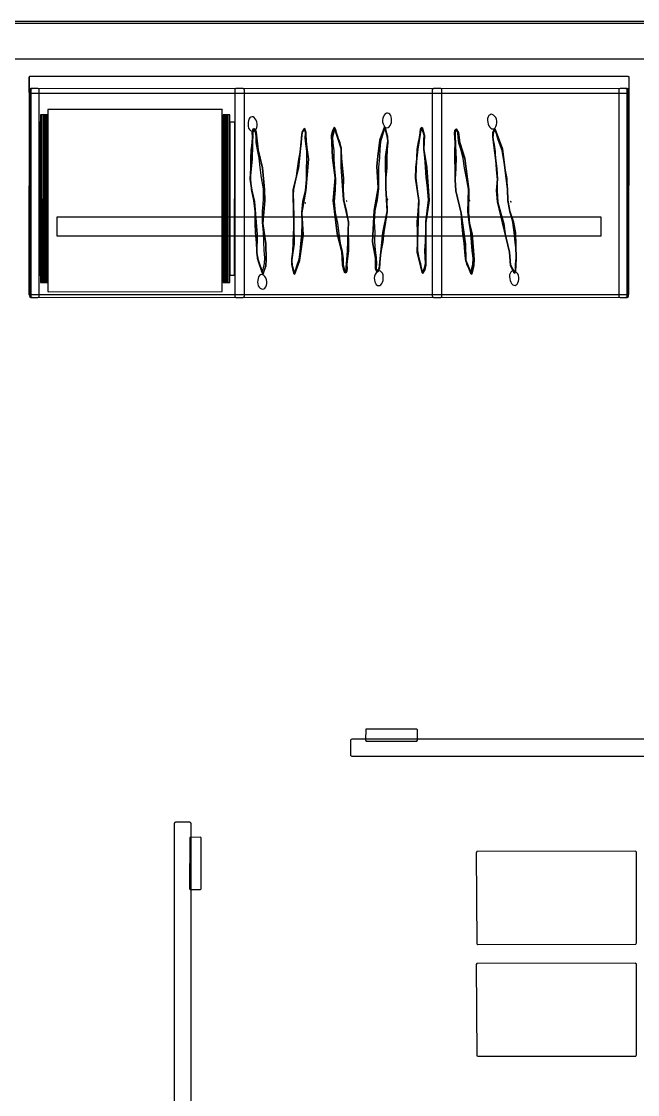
# Model space of a CAD drawing. Header units: metres. Extents: x 174.1 to 182, y -12.2 to -6.
# Drawn here: x 177.695 to 179.347, y -8.878 to -6 of the extents above; entities that cross this region are included whole.
import ezdxf

# ---------------------------------------------------------------- set-up
doc = ezdxf.new("R2010")
doc.units = ezdxf.units.M
doc.layers.add('VISTA', color=8, linetype='Continuous')

msp = doc.modelspace()

# ---------------------------------------------------------------- linework, layer by layer
at = {"layer": 'VISTA'}
for points in [[(178.7513, -6.1), (181.4491, -6.1), (181.9955, -6.1), (181.997, -6.0995), (181.9981, -6.0992), (181.9984, -6.0989), (181.9987, -6.0987), (181.9989, -6.0984), (181.9992, -6.0981), (181.9995, -6.097), (182, -6.0955), (182, -6.018), (182, -6), (174.1, -6), (174.1, -6.1), (178.7513, -6.1)], [(174.22, -6.005), (181.78, -6.005), (181.78, -6), (174.22, -6), (174.22, -6.005)], [(177.7158, -6.1487), (177.7156, -6.149), (177.7153, -6.15), (177.715, -6.151), (177.715, -6.1695), (177.715, -6.189), (177.7153, -6.19), (177.7156, -6.191), (177.7158, -6.1912), (177.716, -6.1915), (177.7162, -6.1917), (177.7165, -6.1919), (177.7175, -6.1922), (177.7185, -6.1925), (178.4997, -6.1925), (179.3215, -6.1925), (179.3225, -6.1922), (179.3235, -6.1919), (179.3237, -6.1917), (179.324, -6.1915), (179.3242, -6.1912), (179.3244, -6.191), (179.3247, -6.19), (179.325, -6.189), (179.325, -6.1695), (179.325, -6.151), (179.3247, -6.15), (179.3244, -6.149), (179.3242, -6.1487), (179.324, -6.1485), (179.3237, -6.1483), (179.3235, -6.1481), (179.3225, -6.1478), (179.3215, -6.1475), (178.4997, -6.1475), (177.7185, -6.1475), (177.7175, -6.1478), (177.7165, -6.1481), (177.7162, -6.1483), (177.716, -6.1485), (177.7158, -6.1487)], [(179.324, -6.7325), (179.325, -6.1485), (177.716, -6.1475), (177.7153, -6.7322), (179.324, -6.7325)], [(177.7178, -6.1812), (177.7176, -6.1815), (177.7173, -6.1825), (177.717, -6.1835), (177.717, -6.453), (177.717, -6.7365), (177.7173, -6.7375), (177.7176, -6.7385), (177.7178, -6.7387), (177.718, -6.739), (177.7182, -6.7392), (177.7185, -6.7394), (177.7195, -6.7397), (177.7205, -6.74), (177.7298, -6.74), (177.7395, -6.74), (177.7405, -6.7397), (177.7415, -6.7394), (177.7417, -6.7392), (177.742, -6.739), (177.7422, -6.7387), (177.7424, -6.7385), (177.7427, -6.7375), (177.743, -6.7365), (177.743, -6.453), (177.743, -6.1835), (177.7427, -6.1825), (177.7424, -6.1815), (177.7422, -6.1812), (177.742, -6.181), (177.7417, -6.1808), (177.7415, -6.1806), (177.7405, -6.1803), (177.7395, -6.18), (177.7298, -6.18), (177.7205, -6.18), (177.7195, -6.1803), (177.7185, -6.1806), (177.7182, -6.1808), (177.718, -6.181), (177.7178, -6.1812)], [(177.7235, -6.74), (179.3185, -6.7394), (179.32, -6.7365), (179.3194, -6.1815), (179.3165, -6.18), (177.7215, -6.1806), (177.7206, -6.1815), (177.72, -6.1835), (177.7206, -6.7385), (177.7235, -6.74)], [(177.7235, -6.74), (179.3185, -6.7394), (179.32, -6.7365), (179.3194, -6.1815), (179.3165, -6.18), (177.7215, -6.1806), (177.7206, -6.1815), (177.72, -6.1835), (177.7206, -6.7385), (177.7235, -6.74)], [(177.7217, -6.181), (177.7217, -6.1817), (177.721, -6.1817), (177.7217, -6.181)], [(177.7217, -6.181), (177.7217, -6.1817), (177.721, -6.1817), (177.7217, -6.181)], [(177.721, -6.1814), (177.7213, -6.1813), (177.721, -6.1814), (177.721, -6.1814)], [(177.721, -6.1814), (177.7213, -6.1813), (177.721, -6.1814), (177.721, -6.1814)], [(178.2678, -6.1812), (178.2676, -6.1815), (178.2673, -6.1825), (178.267, -6.1835), (178.267, -6.453), (178.267, -6.7365), (178.2673, -6.7375), (178.2676, -6.7385), (178.2678, -6.7387), (178.268, -6.739), (178.2682, -6.7392), (178.2685, -6.7394), (178.2695, -6.7397), (178.2705, -6.74), (178.2798, -6.74), (178.2895, -6.74), (178.2905, -6.7397), (178.2915, -6.7394), (178.2917, -6.7392), (178.292, -6.739), (178.2922, -6.7387), (178.2924, -6.7385), (178.2927, -6.7375), (178.293, -6.7365), (178.293, -6.453), (178.293, -6.1835), (178.2927, -6.1825), (178.2924, -6.1815), (178.2922, -6.1812), (178.292, -6.181), (178.2917, -6.1808), (178.2915, -6.1806), (178.2905, -6.1803), (178.2895, -6.18), (178.2798, -6.18), (178.2705, -6.18), (178.2695, -6.1803), (178.2685, -6.1806), (178.2682, -6.1808), (178.268, -6.181), (178.2678, -6.1812)], [(178.7978, -6.1812), (178.7976, -6.1815), (178.7973, -6.1825), (178.797, -6.1835), (178.797, -6.453), (178.797, -6.7365), (178.7973, -6.7375), (178.7976, -6.7385), (178.7978, -6.7387), (178.798, -6.739), (178.7982, -6.7392), (178.7985, -6.7394), (178.7995, -6.7397), (178.8005, -6.74), (178.8098, -6.74), (178.8195, -6.74), (178.8205, -6.7397), (178.8215, -6.7394), (178.8217, -6.7392), (178.822, -6.739), (178.8222, -6.7387), (178.8224, -6.7385), (178.8227, -6.7375), (178.823, -6.7365), (178.823, -6.453), (178.823, -6.1835), (178.8227, -6.1825), (178.8224, -6.1815), (178.8222, -6.1812), (178.822, -6.181), (178.8217, -6.1808), (178.8215, -6.1806), (178.8205, -6.1803), (178.8195, -6.18), (178.8098, -6.18), (178.8005, -6.18), (178.7995, -6.1803), (178.7985, -6.1806), (178.7982, -6.1808), (178.798, -6.181), (178.7978, -6.1812)], [(179.2978, -6.1812), (179.2976, -6.1815), (179.2973, -6.1825), (179.297, -6.1835), (179.297, -6.453), (179.297, -6.7365), (179.2973, -6.7375), (179.2976, -6.7385), (179.2978, -6.7387), (179.298, -6.739), (179.2982, -6.7392), (179.2985, -6.7394), (179.2995, -6.7397), (179.3005, -6.74), (179.3098, -6.74), (179.3195, -6.74), (179.3205, -6.7397), (179.3215, -6.7394), (179.3217, -6.7392), (179.322, -6.739), (179.3222, -6.7387), (179.3224, -6.7385), (179.3227, -6.7375), (179.323, -6.7365), (179.323, -6.453), (179.323, -6.1835), (179.3227, -6.1825), (179.3224, -6.1815), (179.3222, -6.1812), (179.322, -6.181), (179.3217, -6.1808), (179.3215, -6.1806), (179.3205, -6.1803), (179.3195, -6.18), (179.3098, -6.18), (179.3005, -6.18), (179.2995, -6.1803), (179.2985, -6.1806), (179.2982, -6.1808), (179.298, -6.181), (179.2978, -6.1812)], [(179.3183, -6.181), (179.319, -6.1817), (179.3183, -6.1817), (179.3183, -6.181)], [(179.3183, -6.181), (179.319, -6.1817), (179.3183, -6.1817), (179.3183, -6.181)], [(177.7662, -6.7238), (177.769, -6.725), (178.2338, -6.7238), (178.2338, -6.2362), (177.7662, -6.2362), (177.7662, -6.7238)], [(177.7662, -6.7238), (177.769, -6.725), (178.2338, -6.7238), (178.2338, -6.2362), (177.7662, -6.2362), (177.7662, -6.7238)], [(177.7662, -6.7238), (177.769, -6.725), (178.2338, -6.7238), (178.2338, -6.2362), (177.7662, -6.2362), (177.7662, -6.7238)], [(177.7667, -6.2367), (177.7665, -6.2372), (177.7665, -6.2365), (177.7667, -6.2367)], [(177.7667, -6.2367), (177.7665, -6.2372), (177.7665, -6.2365), (177.7667, -6.2367)], [(177.7667, -6.2367), (177.7665, -6.2372), (177.7665, -6.2365), (177.7667, -6.2367)], [(178.2333, -6.2367), (178.2328, -6.2365), (178.2335, -6.2365), (178.2333, -6.2367)], [(178.2333, -6.2367), (178.2328, -6.2365), (178.2335, -6.2365), (178.2333, -6.2367)], [(178.2333, -6.2367), (178.2328, -6.2365), (178.2335, -6.2365), (178.2333, -6.2367)], [(177.743, -6.6799), (177.7459, -6.68), (177.746, -6.2701), (177.7431, -6.2701), (177.743, -6.6799)], [(177.743, -6.6799), (177.7459, -6.68), (177.746, -6.2701), (177.7431, -6.2701), (177.743, -6.6799)], [(177.743, -6.6799), (177.7459, -6.68), (177.746, -6.2701), (177.7431, -6.2701), (177.743, -6.6799)], [(177.746, -6.6999), (177.7479, -6.7), (177.748, -6.2501), (177.7461, -6.2501), (177.746, -6.6999)], [(177.746, -6.6999), (177.7479, -6.7), (177.748, -6.2501), (177.7461, -6.2501), (177.746, -6.6999)], [(177.746, -6.6999), (177.7479, -6.7), (177.748, -6.2501), (177.7461, -6.2501), (177.746, -6.6999)], [(177.748, -6.6999), (177.7579, -6.7), (177.758, -6.2501), (177.7481, -6.2501), (177.748, -6.6999)], [(177.748, -6.6999), (177.7579, -6.7), (177.758, -6.2501), (177.7481, -6.2501), (177.748, -6.6999)], [(177.748, -6.6999), (177.7579, -6.7), (177.758, -6.2501), (177.7481, -6.2501), (177.748, -6.6999)], [(177.748, -6.6999), (177.7579, -6.7), (177.758, -6.2501), (177.7481, -6.2501), (177.748, -6.6999)], [(177.748, -6.6999), (177.7579, -6.7), (177.758, -6.2501), (177.7481, -6.2501), (177.748, -6.6999)], [(177.748, -6.6999), (177.7579, -6.7), (177.758, -6.2501), (177.7481, -6.2501), (177.748, -6.6999)], [(177.752, -6.6999), (177.7539, -6.7), (177.754, -6.2501), (177.7521, -6.2501), (177.752, -6.6999)], [(177.752, -6.6999), (177.7539, -6.7), (177.754, -6.2501), (177.7521, -6.2501), (177.752, -6.6999)], [(177.752, -6.6999), (177.7539, -6.7), (177.754, -6.2501), (177.7521, -6.2501), (177.752, -6.6999)], [(177.754, -6.6999), (177.7629, -6.7), (177.763, -6.2501), (177.7541, -6.2501), (177.754, -6.6999)], [(177.754, -6.6999), (177.7629, -6.7), (177.763, -6.2501), (177.7541, -6.2501), (177.754, -6.6999)], [(177.754, -6.6999), (177.7629, -6.7), (177.763, -6.2501), (177.7541, -6.2501), (177.754, -6.6999)], [(177.754, -6.6999), (177.7629, -6.7), (177.763, -6.2501), (177.7541, -6.2501), (177.754, -6.6999)], [(177.754, -6.6999), (177.7629, -6.7), (177.763, -6.2501), (177.7541, -6.2501), (177.754, -6.6999)], [(177.754, -6.6999), (177.7629, -6.7), (177.763, -6.2501), (177.7541, -6.2501), (177.754, -6.6999)], [(177.758, -6.6999), (177.7619, -6.7), (177.762, -6.2501), (177.7581, -6.2501), (177.758, -6.6999)], [(177.758, -6.6999), (177.7619, -6.7), (177.762, -6.2501), (177.7581, -6.2501), (177.758, -6.6999)], [(177.758, -6.6999), (177.7619, -6.7), (177.762, -6.2501), (177.7581, -6.2501), (177.758, -6.6999)], [(177.758, -6.6999), (177.7619, -6.7), (177.762, -6.2501), (177.7581, -6.2501), (177.758, -6.6999)], [(177.758, -6.6999), (177.7619, -6.7), (177.762, -6.2501), (177.7581, -6.2501), (177.758, -6.6999)], [(177.758, -6.6999), (177.7619, -6.7), (177.762, -6.2501), (177.7581, -6.2501), (177.758, -6.6999)], [(177.762, -6.6999), (177.7639, -6.7), (177.764, -6.2501), (177.7621, -6.2501), (177.762, -6.6999)], [(177.762, -6.6999), (177.7639, -6.7), (177.764, -6.2501), (177.7621, -6.2501), (177.762, -6.6999)], [(177.762, -6.6999), (177.7639, -6.7), (177.764, -6.2501), (177.7621, -6.2501), (177.762, -6.6999)], [(177.765, -6.6799), (177.765, -6.2701), (177.764, -6.2701), (177.765, -6.6799)], [(177.765, -6.6799), (177.765, -6.2701), (177.764, -6.2701), (177.765, -6.6799)], [(177.765, -6.6799), (177.765, -6.2701), (177.764, -6.2701), (177.765, -6.6799)], [(178.236, -6.6799), (178.236, -6.2701), (178.235, -6.2701), (178.236, -6.6799)], [(178.236, -6.6799), (178.236, -6.2701), (178.235, -6.2701), (178.236, -6.6799)], [(178.236, -6.6799), (178.236, -6.2701), (178.235, -6.2701), (178.236, -6.6799)], [(178.236, -6.6999), (178.2379, -6.7), (178.238, -6.2501), (178.2361, -6.2501), (178.236, -6.6999)], [(178.236, -6.6999), (178.2379, -6.7), (178.238, -6.2501), (178.2361, -6.2501), (178.236, -6.6999)], [(178.236, -6.6999), (178.2379, -6.7), (178.238, -6.2501), (178.2361, -6.2501), (178.236, -6.6999)], [(178.237, -6.6999), (178.2459, -6.7), (178.246, -6.2501), (178.2371, -6.2501), (178.237, -6.6999)], [(178.237, -6.6999), (178.2459, -6.7), (178.246, -6.2501), (178.2371, -6.2501), (178.237, -6.6999)], [(178.237, -6.6999), (178.2459, -6.7), (178.246, -6.2501), (178.2371, -6.2501), (178.237, -6.6999)], [(178.237, -6.6999), (178.2459, -6.7), (178.246, -6.2501), (178.2371, -6.2501), (178.237, -6.6999)], [(178.237, -6.6999), (178.2459, -6.7), (178.246, -6.2501), (178.2371, -6.2501), (178.237, -6.6999)], [(178.237, -6.6999), (178.2459, -6.7), (178.246, -6.2501), (178.2371, -6.2501), (178.237, -6.6999)], [(178.238, -6.6999), (178.2419, -6.7), (178.242, -6.2501), (178.2381, -6.2501), (178.238, -6.6999)], [(178.238, -6.6999), (178.2419, -6.7), (178.242, -6.2501), (178.2381, -6.2501), (178.238, -6.6999)], [(178.238, -6.6999), (178.2419, -6.7), (178.242, -6.2501), (178.2381, -6.2501), (178.238, -6.6999)], [(178.238, -6.6999), (178.2419, -6.7), (178.242, -6.2501), (178.2381, -6.2501), (178.238, -6.6999)], [(178.238, -6.6999), (178.2419, -6.7), (178.242, -6.2501), (178.2381, -6.2501), (178.238, -6.6999)], [(178.238, -6.6999), (178.2419, -6.7), (178.242, -6.2501), (178.2381, -6.2501), (178.238, -6.6999)], [(178.242, -6.6999), (178.2519, -6.7), (178.252, -6.2501), (178.2421, -6.2501), (178.242, -6.6999)], [(178.242, -6.6999), (178.2519, -6.7), (178.252, -6.2501), (178.2421, -6.2501), (178.242, -6.6999)], [(178.242, -6.6999), (178.2519, -6.7), (178.252, -6.2501), (178.2421, -6.2501), (178.242, -6.6999)], [(178.242, -6.6999), (178.2519, -6.7), (178.252, -6.2501), (178.2421, -6.2501), (178.242, -6.6999)], [(178.242, -6.6999), (178.2519, -6.7), (178.252, -6.2501), (178.2421, -6.2501), (178.242, -6.6999)], [(178.242, -6.6999), (178.2519, -6.7), (178.252, -6.2501), (178.2421, -6.2501), (178.242, -6.6999)], [(178.246, -6.6999), (178.2479, -6.7), (178.248, -6.2501), (178.2461, -6.2501), (178.246, -6.6999)], [(178.246, -6.6999), (178.2479, -6.7), (178.248, -6.2501), (178.2461, -6.2501), (178.246, -6.6999)], [(178.246, -6.6999), (178.2479, -6.7), (178.248, -6.2501), (178.2461, -6.2501), (178.246, -6.6999)], [(178.252, -6.6999), (178.2539, -6.7), (178.254, -6.2501), (178.2521, -6.2501), (178.252, -6.6999)], [(178.252, -6.6999), (178.2539, -6.7), (178.254, -6.2501), (178.2521, -6.2501), (178.252, -6.6999)], [(178.252, -6.6999), (178.2539, -6.7), (178.254, -6.2501), (178.2521, -6.2501), (178.252, -6.6999)], [(178.254, -6.6799), (178.2669, -6.68), (178.267, -6.2701), (178.2541, -6.2701), (178.254, -6.6799)], [(178.254, -6.6799), (178.2669, -6.68), (178.267, -6.2701), (178.2541, -6.2701), (178.254, -6.6799)], [(178.254, -6.6799), (178.2669, -6.68), (178.267, -6.2701), (178.2541, -6.2701), (178.254, -6.6799)], [(178.3102, -6.2565), (178.3074, -6.2587), (178.3053, -6.262), (178.3039, -6.2661), (178.303, -6.2709), (178.3028, -6.276), (178.3031, -6.281), (178.3044, -6.2857), (178.3066, -6.2897), (178.3095, -6.2927), (178.3127, -6.2945), (178.3159, -6.2949), (178.319, -6.2941), (178.3218, -6.2919), (178.3243, -6.2886), (178.3262, -6.2844), (178.3272, -6.2796), (178.3271, -6.2745), (178.3261, -6.2695), (178.3244, -6.2649), (178.3223, -6.2609), (178.3197, -6.2579), (178.3168, -6.2561), (178.3135, -6.2556), (178.3102, -6.2565)], [(178.6739, -6.2461), (178.6709, -6.2479), (178.6683, -6.2509), (178.666, -6.2549), (178.6644, -6.2595), (178.6636, -6.2645), (178.6638, -6.2696), (178.6649, -6.2744), (178.6668, -6.2785), (178.6691, -6.2818), (178.6719, -6.284), (178.675, -6.2848), (178.6783, -6.2843), (178.6815, -6.2824), (178.6842, -6.2794), (178.6861, -6.2755), (178.6874, -6.2708), (178.6879, -6.2658), (178.6878, -6.2607), (178.6871, -6.256), (178.6856, -6.2518), (178.6832, -6.2485), (178.6803, -6.2464), (178.6771, -6.2455), (178.6739, -6.2461)], [(178.9518, -6.2502), (178.9489, -6.2526), (178.9467, -6.2561), (178.9454, -6.2604), (178.9451, -6.2653), (178.9458, -6.2703), (178.947, -6.2753), (178.9487, -6.2798), (178.9509, -6.2837), (178.9536, -6.2865), (178.9569, -6.2881), (178.9603, -6.2883), (178.9635, -6.2872), (178.9659, -6.2848), (178.9678, -6.2814), (178.9692, -6.2771), (178.97, -6.2721), (178.9701, -6.267), (178.9691, -6.2619), (178.9671, -6.2574), (178.9643, -6.2537), (178.9612, -6.2509), (178.958, -6.2493), (178.9549, -6.249), (178.9518, -6.2502)], [(178.3079, -6.4232), (178.3119, -6.4529), (178.3193, -6.483), (178.3262, -6.5712), (178.3258, -6.6207), (178.3287, -6.6406), (178.3404, -6.6749), (178.3434, -6.6768), (178.3305, -6.6401), (178.3276, -6.6206), (178.328, -6.5711), (178.3211, -6.4827), (178.3137, -6.4526), (178.3097, -6.4232), (178.3146, -6.3685), (178.317, -6.2973), (178.3195, -6.2876), (178.316, -6.2898), (178.3079, -6.4232)], [(178.3144, -6.2907), (178.3133, -6.2979), (178.3139, -6.3094), (178.3131, -6.3252), (178.3101, -6.3449), (178.3093, -6.3679), (178.3098, -6.3935), (178.3092, -6.4214), (178.3114, -6.4506), (178.3178, -6.4802), (178.3215, -6.5099), (178.3209, -6.5392), (178.3218, -6.567), (178.3243, -6.5925), (178.3252, -6.6153), (178.3275, -6.6348), (178.3325, -6.6502), (178.3363, -6.6615), (178.3382, -6.6685), (178.3403, -6.671), (178.3423, -6.6683), (178.3444, -6.6611), (178.3474, -6.6493), (178.3481, -6.6334), (178.3459, -6.614), (178.3449, -6.5912), (178.3444, -6.5656), (178.342, -6.5379), (178.3416, -6.5087), (178.3447, -6.4786), (178.3444, -6.4485), (178.3392, -6.4195), (178.3352, -6.392), (178.3324, -6.3665), (178.3279, -6.3438), (178.3247, -6.3245), (178.3242, -6.3088), (178.3229, -6.2973), (178.3198, -6.2903), (178.3169, -6.288), (178.3144, -6.2907)], [(178.3288, -6.3444), (178.3403, -6.393), (178.3458, -6.4508), (178.3472, -6.4811), (178.3419, -6.5419), (178.3494, -6.5959), (178.3503, -6.639), (178.3499, -6.655), (178.3434, -6.6768), (178.3517, -6.6552), (178.3521, -6.639), (178.3512, -6.5958), (178.3437, -6.5418), (178.349, -6.4812), (178.3476, -6.4506), (178.3421, -6.3928), (178.3305, -6.344), (178.3258, -6.2966), (178.3229, -6.2894), (178.3195, -6.2876), (178.3241, -6.297), (178.3288, -6.3444)], [(178.4256, -6.5963), (178.4196, -6.6391), (178.4201, -6.6553), (178.4249, -6.6748), (178.4279, -6.6779), (178.4415, -6.6408), (178.4519, -6.5719), (178.4484, -6.5135), (178.4586, -6.4532), (178.4659, -6.3693), (178.4598, -6.3254), (178.4591, -6.2977), (178.4552, -6.2871), (178.4514, -6.2897), (178.4475, -6.2968), (178.4375, -6.3934), (178.4233, -6.4506), (178.4256, -6.5963)], [(178.4507, -6.2927), (178.4473, -6.2996), (178.4455, -6.3112), (178.4452, -6.3269), (178.4423, -6.3462), (178.4378, -6.3689), (178.4348, -6.3944), (178.4306, -6.4219), (178.4247, -6.4509), (178.4232, -6.4809), (178.426, -6.5112), (178.426, -6.5405), (178.4237, -6.5682), (178.4232, -6.5938), (178.4223, -6.6167), (178.4197, -6.6361), (178.4197, -6.6519), (178.4225, -6.6637), (178.4247, -6.6709), (178.4268, -6.6737), (178.429, -6.6713), (178.4307, -6.6643), (178.4343, -6.653), (178.4397, -6.6376), (178.4427, -6.6181), (178.444, -6.5952), (178.4467, -6.5697), (178.448, -6.5419), (178.4471, -6.5126), (178.4501, -6.4828), (178.4568, -6.4532), (178.46, -6.424), (178.4599, -6.3961), (178.4609, -6.3705), (178.4605, -6.3475), (178.4575, -6.3277), (178.4562, -6.3119), (178.4568, -6.3004), (178.456, -6.2931), (178.4536, -6.2904), (178.4507, -6.2927)], [(178.4279, -6.6758), (178.4219, -6.6551), (178.4214, -6.6392), (178.4274, -6.5963), (178.425, -6.4508), (178.4393, -6.3937), (178.4493, -6.2973), (178.455, -6.289), (178.4641, -6.3692), (178.4569, -6.4529), (178.4466, -6.5135), (178.4501, -6.5718), (178.4397, -6.6404), (178.4279, -6.6758)], [(178.4544, -6.2878), (178.4539, -6.2883), (178.4539, -6.2883), (178.4544, -6.2878)], [(178.455, -6.2887), (178.455, -6.2887), (178.4551, -6.2888), (178.455, -6.2887)], [(178.4562, -6.2906), (178.4561, -6.2907), (178.4562, -6.2906), (178.4562, -6.2906)], [(178.5284, -6.3654), (178.5356, -6.4193), (178.5302, -6.4802), (178.5409, -6.5683), (178.5535, -6.6168), (178.5552, -6.6526), (178.5579, -6.6643), (178.5611, -6.6714), (178.5646, -6.674), (178.5679, -6.6707), (178.5734, -6.5373), (178.5599, -6.4778), (178.5537, -6.3896), (178.5533, -6.3401), (178.5368, -6.2862), (178.5339, -6.2834), (178.5285, -6.294), (178.5259, -6.3062), (178.5284, -6.3654)], [(178.532, -6.4801), (178.5374, -6.4193), (178.5302, -6.3652), (178.5277, -6.3063), (178.5341, -6.2853), (178.5515, -6.3403), (178.5519, -6.3897), (178.5581, -6.4781), (178.5716, -6.5374), (178.5691, -6.6154), (178.5645, -6.6722), (178.5596, -6.6637), (178.557, -6.6524), (178.5552, -6.6165), (178.5427, -6.568), (178.532, -6.4801)], [(178.5344, -6.2919), (178.532, -6.2992), (178.5295, -6.311), (178.5302, -6.3268), (178.5326, -6.3463), (178.5332, -6.3692), (178.5345, -6.3949), (178.5371, -6.4226), (178.5363, -6.452), (178.5339, -6.4824), (178.5367, -6.5123), (178.5429, -6.5412), (178.5466, -6.5688), (178.5503, -6.5943), (178.5553, -6.6169), (178.5577, -6.6363), (178.558, -6.6521), (178.5603, -6.6636), (178.5637, -6.6705), (178.5667, -6.6728), (178.569, -6.67), (178.5696, -6.6628), (178.5691, -6.6513), (178.5708, -6.6354), (178.5733, -6.6155), (178.573, -6.5925), (178.5724, -6.5668), (178.5722, -6.5389), (178.5678, -6.5098), (178.5609, -6.4802), (178.5587, -6.4503), (178.5594, -6.4209), (178.5572, -6.3931), (178.5546, -6.3675), (178.5534, -6.3446), (178.5496, -6.3252), (178.5439, -6.3099), (178.5405, -6.2986), (178.5388, -6.2917), (178.5365, -6.2892), (178.5344, -6.2919)], [(178.5337, -6.2849), (178.5337, -6.2849), (178.5338, -6.2847), (178.5337, -6.2849)], [(178.534, -6.2852), (178.534, -6.2851), (178.5341, -6.2852), (178.534, -6.2852)], [(178.5343, -6.2848), (178.5343, -6.2848), (178.5342, -6.2847), (178.5343, -6.2848)], [(178.5344, -6.285), (178.5344, -6.285), (178.5344, -6.285), (178.5344, -6.285)], [(178.5353, -6.2855), (178.5353, -6.2855), (178.5353, -6.2855), (178.5353, -6.2855)], [(178.6437, -6.6344), (178.6436, -6.6621), (178.6479, -6.6726), (178.6519, -6.67), (178.655, -6.6627), (178.6651, -6.5661), (178.6773, -6.5085), (178.6729, -6.4472), (178.6725, -6.363), (178.6784, -6.3201), (178.6734, -6.2918), (178.6684, -6.2814), (178.6551, -6.3187), (178.6498, -6.3617), (178.6476, -6.3878), (178.6511, -6.4461), (178.6403, -6.5066), (178.6361, -6.5907), (178.6437, -6.6344)], [(178.6533, -6.6623), (178.6481, -6.6708), (178.6454, -6.6619), (178.6455, -6.6342), (178.6379, -6.5906), (178.6421, -6.5067), (178.6529, -6.4462), (178.6494, -6.3878), (178.6516, -6.3619), (178.6568, -6.3191), (178.6684, -6.2835), (178.6746, -6.3041), (178.6766, -6.32), (178.6707, -6.3629), (178.6711, -6.4472), (178.6755, -6.5085), (178.6633, -6.5658), (178.6533, -6.6623)], [(178.6684, -6.2893), (178.6664, -6.2963), (178.6624, -6.3076), (178.6577, -6.3231), (178.6561, -6.3426), (178.6553, -6.3654), (178.653, -6.391), (178.6526, -6.4188), (178.6531, -6.4481), (178.6488, -6.4779), (178.6428, -6.5076), (178.6415, -6.5369), (178.6425, -6.5648), (178.6421, -6.5904), (178.6435, -6.6134), (178.6465, -6.6331), (178.647, -6.6489), (178.6464, -6.6604), (178.6478, -6.6676), (178.6504, -6.6703), (178.6533, -6.6679), (178.6562, -6.6609), (178.6572, -6.6494), (178.6577, -6.6337), (178.6612, -6.6143), (178.6654, -6.5917), (178.668, -6.5661), (178.6721, -6.5385), (178.6766, -6.5094), (178.6758, -6.4793), (178.6726, -6.4492), (178.6734, -6.42), (178.6756, -6.3923), (178.6758, -6.3666), (178.677, -6.3437), (178.6789, -6.3242), (178.6776, -6.3083), (178.6744, -6.2966), (178.6724, -6.2895), (178.6705, -6.2868), (178.6684, -6.2893)], [(178.6676, -6.2848), (178.6677, -6.2849), (178.6676, -6.2848), (178.6676, -6.2848)], [(178.76, -6.4803), (178.7559, -6.6183), (178.7688, -6.6731), (178.7715, -6.6761), (178.7782, -6.6658), (178.7809, -6.6539), (178.7805, -6.5404), (178.7898, -6.48), (178.7833, -6.3914), (178.7751, -6.3422), (178.7768, -6.3063), (178.7715, -6.2871), (178.7681, -6.2843), (178.765, -6.2874), (178.7596, -6.3223), (178.7517, -6.3917), (178.7511, -6.4201), (178.76, -6.4803)], [(178.7748, -6.3071), (178.7726, -6.2955), (178.7695, -6.2884), (178.7668, -6.2859), (178.7645, -6.2885), (178.7645, -6.2887), (178.7636, -6.2957), (178.7627, -6.3072), (178.7591, -6.3229), (178.7555, -6.3426), (178.7548, -6.3655), (178.7544, -6.3766), (178.7538, -6.3912), (178.7529, -6.419), (178.7562, -6.4483), (178.7599, -6.4783), (178.7582, -6.5083), (178.7581, -6.5089), (178.7554, -6.5376), (178.7562, -6.5654), (178.757, -6.5911), (178.7572, -6.614), (178.7607, -6.6336), (178.7626, -6.6404), (178.7651, -6.6493), (178.7669, -6.6608), (178.768, -6.668), (178.7702, -6.6705), (178.7726, -6.6679), (178.7727, -6.6678), (178.7757, -6.6608), (178.7784, -6.6491), (178.778, -6.6333), (178.7773, -6.6138), (178.7789, -6.5909), (178.7792, -6.5797), (178.7796, -6.5652), (178.7797, -6.5374), (178.7835, -6.5081), (178.787, -6.478), (178.7845, -6.448), (178.7844, -6.4474), (178.7802, -6.4187), (178.7789, -6.391), (178.7771, -6.3653), (178.7743, -6.3424), (178.7742, -6.3229), (178.7745, -6.316), (178.7748, -6.3071)], [(178.7577, -6.6181), (178.7618, -6.4802), (178.7529, -6.42), (178.7535, -6.3919), (178.7589, -6.3425), (178.7682, -6.2861), (178.775, -6.3064), (178.7733, -6.3423), (178.7815, -6.3916), (178.788, -6.48), (178.7787, -6.5402), (178.7791, -6.6538), (178.7765, -6.6653), (178.7715, -6.6741), (178.7577, -6.6181)], [(178.7681, -6.2861), (178.768, -6.286), (178.7682, -6.2858), (178.7681, -6.2861)], [(178.7684, -6.2854), (178.7684, -6.2854), (178.7685, -6.2855), (178.7684, -6.2854)], [(178.7685, -6.2848), (178.7685, -6.2848), (178.7691, -6.2855), (178.7685, -6.2848)], [(178.8569, -6.2925), (178.8555, -6.2999), (178.8568, -6.3114), (178.8579, -6.3271), (178.8566, -6.3469), (178.8563, -6.37), (178.8577, -6.3957), (178.8574, -6.4237), (178.8589, -6.4531), (178.8661, -6.4827), (178.8732, -6.5121), (178.8755, -6.5413), (178.8778, -6.5691), (178.8815, -6.5945), (178.8832, -6.6174), (178.8848, -6.6369), (178.8897, -6.6523), (178.8947, -6.6634), (178.8974, -6.6703), (178.8998, -6.6727), (178.9014, -6.6699), (178.9027, -6.6627), (178.9054, -6.6507), (178.9067, -6.6346), (178.9044, -6.6151), (178.902, -6.5923), (178.9002, -6.5667), (178.8957, -6.5391), (178.892, -6.5101), (178.8932, -6.4798), (178.8937, -6.4495), (178.8889, -6.4205), (178.8838, -6.393), (178.88, -6.3675), (178.8742, -6.345), (178.8686, -6.326), (178.8667, -6.3104), (178.8654, -6.2988), (178.8625, -6.2919), (178.8595, -6.2896), (178.8569, -6.2925)], [(178.8599, -6.3959), (178.8571, -6.4247), (178.8591, -6.4546), (178.8734, -6.5144), (178.8849, -6.5977), (178.8862, -6.641), (178.8994, -6.6749), (178.9027, -6.6776), (178.9045, -6.6744), (178.9092, -6.6548), (178.9101, -6.6385), (178.905, -6.5693), (178.898, -6.5416), (178.8947, -6.5122), (178.8963, -6.4506), (178.8853, -6.3671), (178.8714, -6.3252), (178.868, -6.2976), (178.8617, -6.2879), (178.8582, -6.2912), (178.8599, -6.3959)], [(178.8751, -6.5141), (178.8609, -6.4543), (178.8589, -6.4247), (178.8615, -6.3697), (178.8587, -6.2988), (178.8619, -6.2897), (178.8663, -6.2981), (178.8696, -6.3255), (178.8835, -6.3675), (178.8945, -6.4508), (178.8929, -6.5122), (178.8962, -6.5419), (178.9032, -6.5696), (178.9083, -6.6386), (178.9074, -6.6546), (178.9024, -6.6756), (178.888, -6.6407), (178.8867, -6.5976), (178.8751, -6.5141)], [(178.862, -6.2896), (178.8619, -6.2897), (178.8617, -6.2895), (178.862, -6.2896)], [(178.9696, -6.3945), (178.9707, -6.4227), (178.9684, -6.4531), (178.9713, -6.4837), (179.0034, -6.6184), (179.0063, -6.6543), (179.0146, -6.6725), (179.0183, -6.6749), (179.0207, -6.6714), (179.0228, -6.6359), (179.0207, -6.5662), (179.0157, -6.5382), (179.0061, -6.5095), (179.0008, -6.4795), (178.9998, -6.4489), (178.9863, -6.3422), (178.9669, -6.2895), (178.9638, -6.2869), (178.9582, -6.298), (178.9581, -6.31), (178.9696, -6.3945)], [(178.9623, -6.2947), (178.9602, -6.3022), (178.9598, -6.314), (178.9627, -6.3295), (178.9653, -6.3488), (178.9661, -6.3718), (178.9685, -6.3973), (178.9712, -6.425), (178.9711, -6.4545), (178.9731, -6.4846), (178.981, -6.5138), (178.9886, -6.5422), (178.9929, -6.5696), (178.9979, -6.5948), (179.0028, -6.6172), (179.0048, -6.6366), (179.0068, -6.6522), (179.0112, -6.6633), (179.0152, -6.6699), (179.018, -6.6721), (179.0198, -6.6693), (179.0198, -6.6621), (179.0199, -6.6505), (179.0219, -6.6343), (179.0222, -6.6145), (179.0192, -6.5918), (179.0166, -6.5663), (179.013, -6.5387), (179.0058, -6.5102), (178.9998, -6.4808), (178.999, -6.4507), (178.9976, -6.4213), (178.9926, -6.3939), (178.9883, -6.3687), (178.9842, -6.3461), (178.9776, -6.3273), (178.9718, -6.3123), (178.9692, -6.3011), (178.9672, -6.2941), (178.9645, -6.2919), (178.9623, -6.2947)], [(178.9731, -6.4834), (178.9702, -6.4531), (178.9725, -6.4228), (178.9714, -6.3943), (178.9599, -6.3099), (178.96, -6.2982), (178.964, -6.2889), (178.9846, -6.3427), (178.998, -6.449), (178.999, -6.4797), (179.0043, -6.5099), (179.0139, -6.5386), (179.0189, -6.5663), (179.021, -6.6358), (179.018, -6.6729), (179.008, -6.6538), (179.0051, -6.6182), (178.9731, -6.4834)], [(178.5293, -6.3654), (178.5293, -6.3654), (178.5293, -6.3654), (178.5293, -6.3654)], [(178.6493, -6.3783), (178.6493, -6.3783), (178.6493, -6.3783), (178.6493, -6.3783)], [(178.532, -6.4626), (178.532, -6.4626), (178.532, -6.4626), (178.532, -6.4626)], [(178.787, -6.4755), (178.7874, -6.4753), (178.7876, -6.4748), (178.7874, -6.4744), (178.787, -6.4742), (178.7865, -6.4744), (178.7863, -6.4748), (178.7865, -6.4753), (178.787, -6.4755)], [(178.3469, -6.4776), (178.3473, -6.4773), (178.3475, -6.4769), (178.3473, -6.4764), (178.3468, -6.4763), (178.3464, -6.4765), (178.3462, -6.4769), (178.3464, -6.4774), (178.3469, -6.4776)], [(178.4565, -6.4872), (178.457, -6.487), (178.4572, -6.4866), (178.4571, -6.4861), (178.4566, -6.4859), (178.4562, -6.486), (178.4559, -6.4865), (178.4561, -6.487), (178.4565, -6.4872)], [(178.5672, -6.4825), (178.5677, -6.4823), (178.5678, -6.4818), (178.5676, -6.4813), (178.5671, -6.4812), (178.5667, -6.4814), (178.5665, -6.4819), (178.5668, -6.4823), (178.5672, -6.4825)], [(178.6771, -6.4778), (178.6776, -6.4776), (178.6778, -6.4772), (178.6777, -6.4767), (178.6772, -6.4765), (178.6767, -6.4766), (178.6765, -6.4771), (178.6767, -6.4776), (178.6771, -6.4778)], [(178.8973, -6.4815), (178.8977, -6.4813), (178.8978, -6.4808), (178.8976, -6.4804), (178.8971, -6.4802), (178.8967, -6.4805), (178.8965, -6.4809), (178.8968, -6.4814), (178.8973, -6.4815)], [(179.0078, -6.4842), (179.0082, -6.4839), (179.0083, -6.4835), (179.0081, -6.483), (179.0076, -6.4829), (179.0071, -6.4832), (179.007, -6.4836), (179.0073, -6.4841), (179.0078, -6.4842)], [(177.79, -6.525), (177.79, -6.575), (179.25, -6.575), (179.25, -6.525), (177.79, -6.525)], [(178.5506, -6.6014), (178.5506, -6.6014), (178.5506, -6.6014), (178.5506, -6.6014)], [(178.7803, -6.6379), (178.7803, -6.6379), (178.7803, -6.6379), (178.7803, -6.6379)], [(178.8863, -6.6222), (178.8863, -6.6222), (178.8863, -6.6222), (178.8863, -6.6222)], [(178.5621, -6.6711), (178.5619, -6.671), (178.562, -6.671), (178.5621, -6.6711)], [(178.5646, -6.6728), (178.5643, -6.6725), (178.5645, -6.6722), (178.5646, -6.6728)], [(178.5665, -6.6706), (178.5664, -6.6706), (178.5665, -6.6706), (178.5665, -6.6706)], [(178.6517, -6.6696), (178.6487, -6.6715), (178.6461, -6.6745), (178.6438, -6.6784), (178.6422, -6.6831), (178.6414, -6.6881), (178.6416, -6.6932), (178.6427, -6.698), (178.6446, -6.7022), (178.6469, -6.7054), (178.6497, -6.7076), (178.6528, -6.7084), (178.6561, -6.7079), (178.6593, -6.706), (178.662, -6.703), (178.6639, -6.699), (178.6652, -6.6944), (178.6657, -6.6893), (178.6656, -6.6843), (178.6649, -6.6795), (178.6634, -6.6754), (178.661, -6.6721), (178.6581, -6.6699), (178.6549, -6.6691), (178.6517, -6.6696)], [(178.648, -6.6708), (178.6482, -6.671), (178.6481, -6.6711), (178.648, -6.6708)], [(178.9043, -6.6743), (178.9042, -6.6744), (178.9042, -6.6744), (178.9043, -6.6743)], [(179.0107, -6.6696), (179.0079, -6.672), (179.0056, -6.6755), (179.0043, -6.6798), (179.004, -6.6847), (179.0047, -6.6897), (179.006, -6.6946), (179.0077, -6.6992), (179.0098, -6.703), (179.0126, -6.7058), (179.0158, -6.7074), (179.0193, -6.7076), (179.0224, -6.7065), (179.0249, -6.7041), (179.0267, -6.7007), (179.0281, -6.6964), (179.029, -6.6915), (179.029, -6.6863), (179.0281, -6.6813), (179.0261, -6.6768), (179.0233, -6.673), (179.0202, -6.6703), (179.017, -6.6687), (179.0138, -6.6684), (179.0107, -6.6696)], [(179.0177, -6.6735), (179.0177, -6.6735), (179.0178, -6.6737), (179.0177, -6.6735)], [(179.018, -6.6732), (179.018, -6.6732), (179.0181, -6.6731), (179.018, -6.6732)], [(179.0184, -6.6735), (179.0185, -6.6733), (179.0184, -6.6735), (179.0184, -6.6735)], [(179.019, -6.6713), (179.0189, -6.6713), (179.019, -6.6713), (179.019, -6.6713)], [(178.3361, -6.6794), (178.3332, -6.6815), (178.3311, -6.6848), (178.3297, -6.689), (178.3289, -6.6938), (178.3286, -6.6988), (178.329, -6.7039), (178.3302, -6.7086), (178.3324, -6.7125), (178.3353, -6.7155), (178.3386, -6.7173), (178.3418, -6.7178), (178.3448, -6.717), (178.3477, -6.7148), (178.3502, -6.7115), (178.3521, -6.7073), (178.3531, -6.7025), (178.353, -6.6974), (178.352, -6.6924), (178.3503, -6.6878), (178.3481, -6.6838), (178.3456, -6.6808), (178.3427, -6.679), (178.3394, -6.6785), (178.3361, -6.6794)], [(177.7667, -6.7233), (177.7672, -6.7235), (177.7665, -6.7235), (177.7667, -6.7233)], [(177.7667, -6.7233), (177.7672, -6.7235), (177.7665, -6.7235), (177.7667, -6.7233)], [(177.7667, -6.7233), (177.7672, -6.7235), (177.7665, -6.7235), (177.7667, -6.7233)], [(178.2335, -6.7235), (178.2328, -6.7235), (178.2333, -6.7233), (178.2335, -6.7235)], [(178.2335, -6.7235), (178.2328, -6.7235), (178.2333, -6.7233), (178.2335, -6.7235)], [(178.2335, -6.7235), (178.2328, -6.7235), (178.2333, -6.7233), (178.2335, -6.7235)], [(177.7217, -6.7383), (177.7217, -6.739), (177.721, -6.7383), (177.7217, -6.7383)], [(177.7217, -6.7383), (177.7217, -6.739), (177.721, -6.7383), (177.7217, -6.7383)], [(179.319, -6.7383), (179.3183, -6.739), (179.3183, -6.7383), (179.319, -6.7383)], [(179.319, -6.7383), (179.3183, -6.739), (179.3183, -6.7383), (179.319, -6.7383)], [(178.6175, -7.9275), (178.6195, -7.9295), (178.7555, -7.9295), (178.7575, -7.9275), (178.7575, -7.8995), (178.7555, -7.8975), (178.6185, -7.8981), (178.6175, -7.9275)], [(178.1455, -8.3255), (178.1475, -8.3275), (178.1755, -8.3275), (178.1775, -8.3255), (178.1775, -8.1895), (178.1755, -8.1875), (178.1465, -8.1881), (178.1455, -8.3255)], [(178.9162, -8.4738), (178.919, -8.475), (179.3433, -8.4743), (179.345, -8.471), (179.3443, -8.2267), (179.341, -8.225), (178.9167, -8.2257), (178.915, -8.229), (178.9162, -8.4738)], [(178.9167, -8.2267), (178.9165, -8.2272), (178.9165, -8.2265), (178.9167, -8.2267)], [(179.3433, -8.2267), (179.3428, -8.2265), (179.3435, -8.2265), (179.3433, -8.2267)], [(178.9167, -8.4733), (178.9172, -8.4735), (178.9165, -8.4735), (178.9167, -8.4733)], [(179.3435, -8.4735), (179.3428, -8.4735), (179.3433, -8.4733), (179.3435, -8.4735)], [(178.9162, -8.7738), (178.919, -8.775), (179.3433, -8.7743), (179.345, -8.771), (179.3443, -8.5267), (179.341, -8.525), (178.9167, -8.5257), (178.915, -8.529), (178.9162, -8.7738)], [(178.9167, -8.5267), (178.9165, -8.5272), (178.9165, -8.5265), (178.9167, -8.5267)], [(179.3433, -8.5267), (179.3428, -8.5265), (179.3435, -8.5265), (179.3433, -8.5267)], [(178.9167, -8.7733), (178.9172, -8.7735), (178.9165, -8.7735), (178.9167, -8.7733)], [(179.3435, -8.7735), (179.3428, -8.7735), (179.3433, -8.7733), (179.3435, -8.7735)]]:
    msp.add_lwpolyline(points, close=True, dxfattribs=at)
for points in [[(179.394, -7.925), (178.9276, -7.925), (178.581, -7.925), (178.5798, -7.9254), (178.579, -7.9256), (178.5787, -7.9259), (178.5785, -7.926), (178.5783, -7.9263), (178.5781, -7.9265), (178.5778, -7.9276), (178.5775, -7.9285), (178.5775, -7.9503), (178.5775, -7.9665), (178.5779, -7.9677), (178.5781, -7.9685), (178.5784, -7.9688), (178.5785, -7.969), (178.5787, -7.9691), (178.5787, -7.9691), (178.579, -7.9694), (178.5798, -7.9696), (178.581, -7.97), (178.9276, -7.97), (179.394, -7.97)], [(178.15, -8.974), (178.15, -8.6231), (178.15, -8.151), (178.1497, -8.1501), (178.1494, -8.149), (178.1492, -8.1488), (178.149, -8.1485), (178.1487, -8.1483), (178.1485, -8.1481), (178.1474, -8.1478), (178.1465, -8.1475), (178.1247, -8.1475), (178.1085, -8.1475), (178.1073, -8.1479), (178.1065, -8.1481), (178.1062, -8.1484), (178.106, -8.1485), (178.1058, -8.1488), (178.1056, -8.149), (178.1053, -8.1501), (178.105, -8.151), (178.105, -8.6231), (178.105, -8.974)]]:
    msp.add_lwpolyline(points, dxfattribs=at)

doc.saveas('drawing.dxf')
